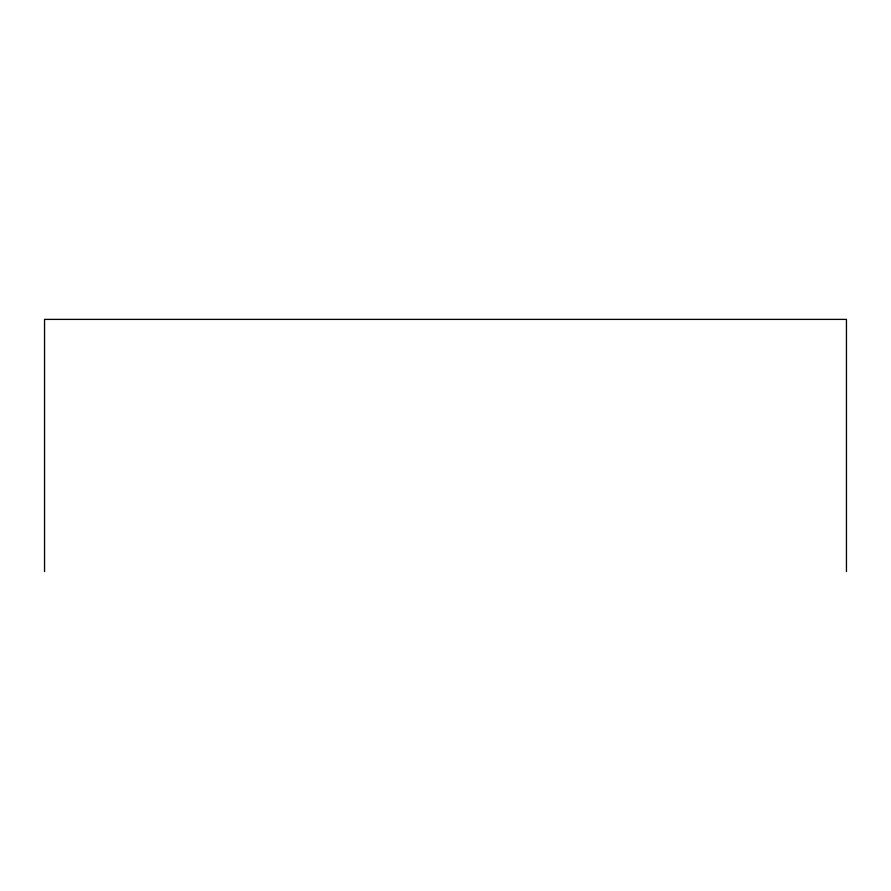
<?xml version="1.0" encoding="UTF-8"?>
<svg xmlns="http://www.w3.org/2000/svg" width="891" height="891" viewBox="0 0 891 891"><rect width="100%" height="100%" fill="white"/><g stroke="black" fill="none" stroke-linecap="round" stroke-linejoin="round"><path stroke-width="1.34" d="M846.45 571.61L846.45 319.39L44.55 319.39L44.55 571.61"/></g></svg>
